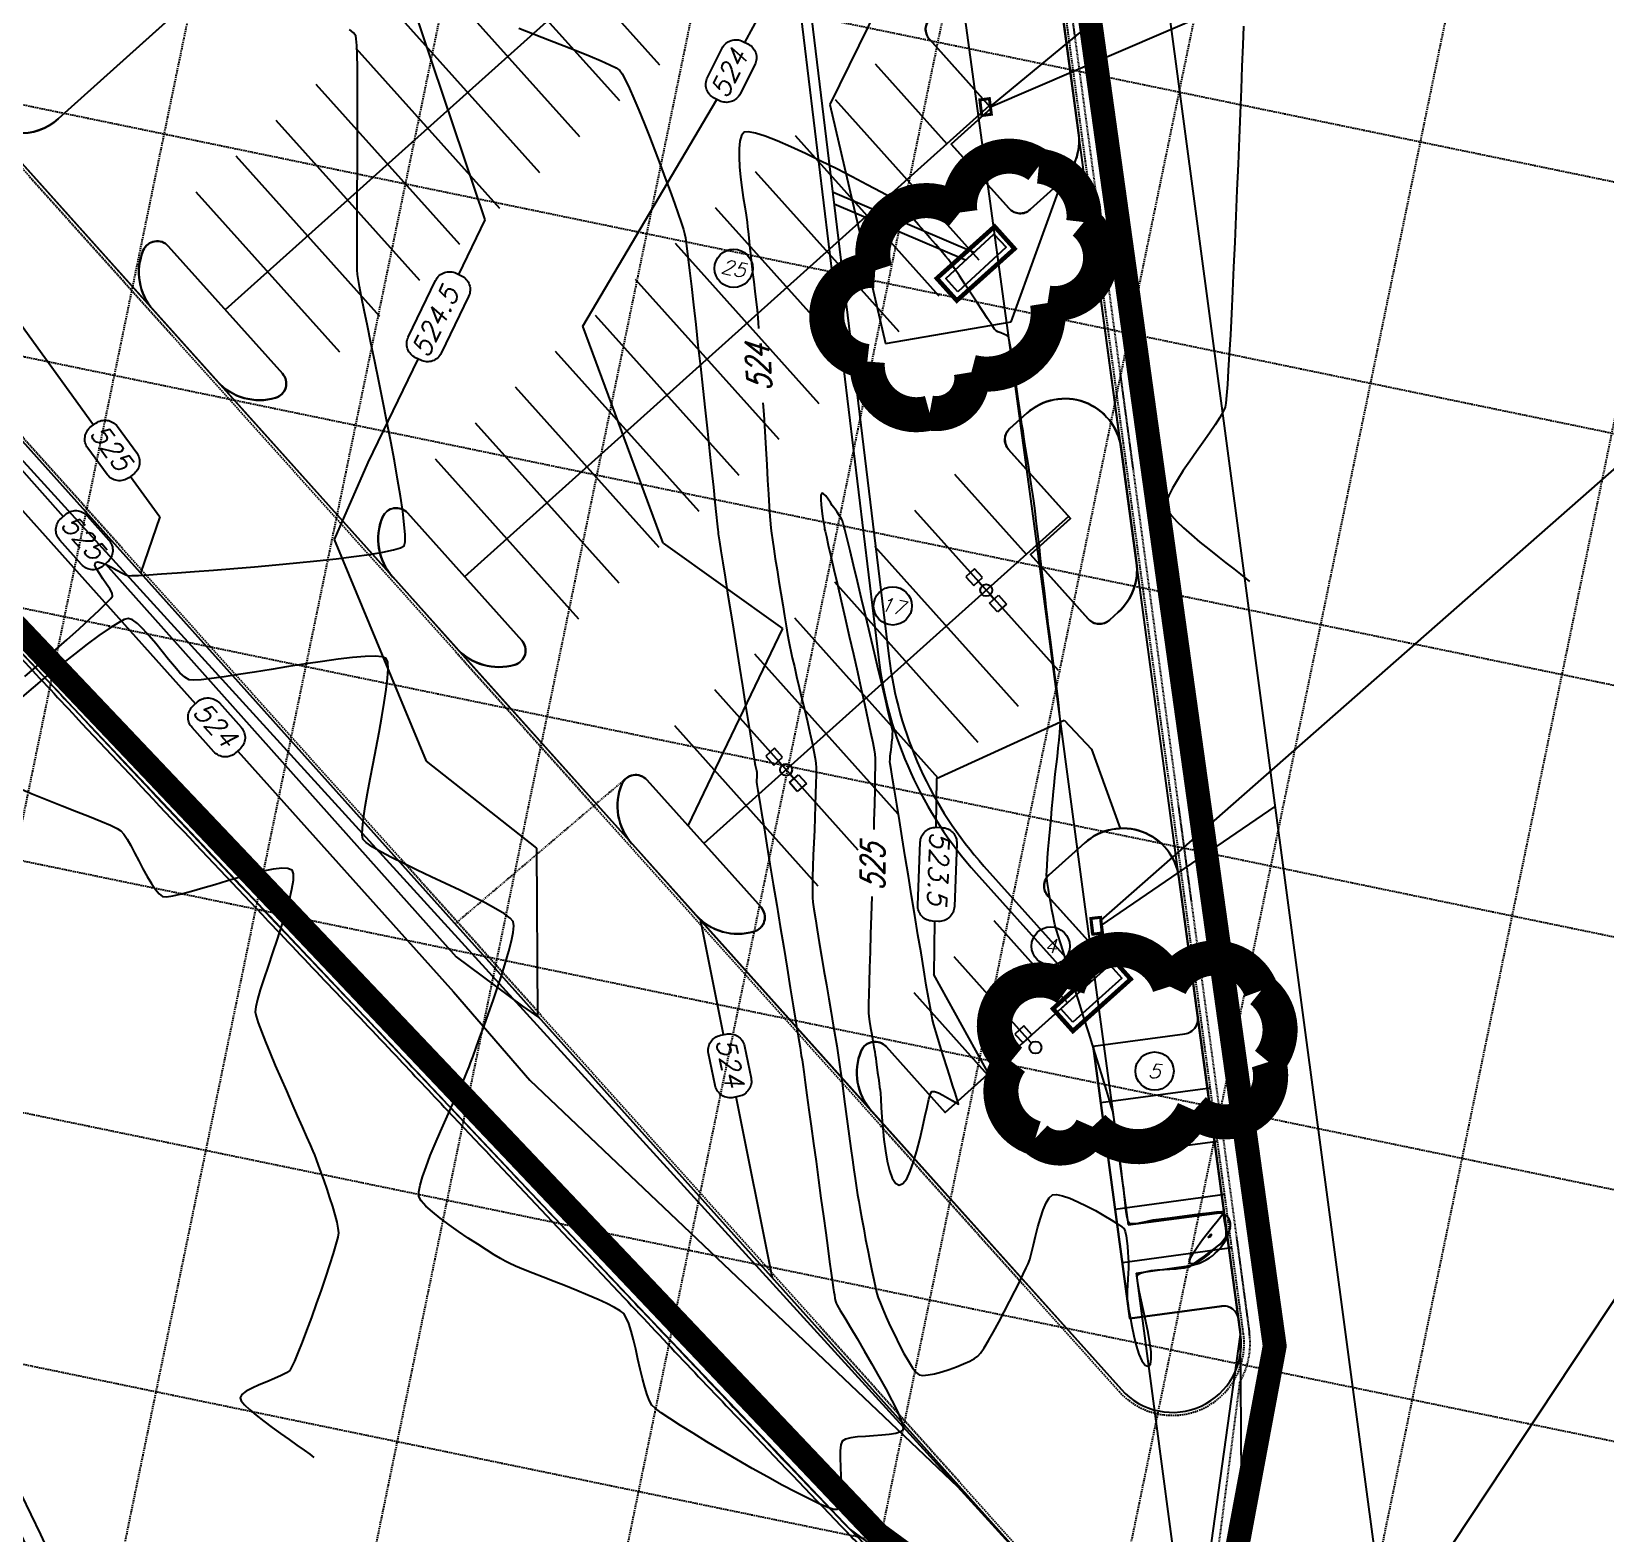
# Model space of a CAD drawing. Header units: inches. Extents: x 3071 to 5995, y 4947 to 7102.
# Drawn here: x 4435.3 to 4698.8, y 5426.8 to 5678.2 of the extents above; entities that cross this region are included whole.
import ezdxf
from ezdxf.enums import TextEntityAlignment as Align

# ---------------------------------------------------------------- set-up
doc = ezdxf.new("R2010")
doc.units = ezdxf.units.IN
doc.header["$MEASUREMENT"] = 0
for name, pattern in [('DIVIDE2', [0.625, 0.25, -0.125, 0, -0.125, 0, -0.125]), ('HIDDEN', [0.375, 0.25, -0.125]), ('HIDDEN2', [0.1875, 0.125, -0.0625])]:
    doc.linetypes.add(name, pattern=pattern)
for name, color, linetype in [('BOC', 4, 'Continuous'), ('COUNT', 11, 'Continuous'), ('EC', 3, 'Continuous'), ('EX-BOC', 41, 'Continuous'), ('EX-BRICK-WALL', 232, 'Continuous'), ('EX-STM', 150, 'Continuous'), ('EX-STORM', 150, 'Continuous'), ('FIRELANE', 5, 'HIDDEN'), ('GRID', 254, 'HIDDEN'), ('hatch-ol', 7, 'Continuous'), ('I-P', 3, 'Continuous'), ('INLET PROTECTION', 5, 'Continuous'), ('LIGHTS', 7, 'Continuous'), ('LIMITS OF DISTURBANCE', 1, 'HIDDEN'), ('PC', 43, 'Continuous'), ('PSTM', 3, 'Continuous'), ('PSTM-INLET', 3, 'Continuous'), ('SAW-CUT', 7, 'HIDDEN2'), ('STRIPING', 11, 'Continuous')]:
    doc.layers.add(name, color=color, linetype=linetype)
doc.styles.add('L60', font='SIMPLEX.shx', dxfattribs={"height": 2.4})
doc.styles.add('L80', font='simplex.shx', dxfattribs={"oblique": 15, "height": 4})
doc.styles.add('L80C', font='simplex.shx', dxfattribs={"width": 0.75, "oblique": 22, "height": 4})

msp = doc.modelspace()

# ---------------------------------------------------------------- linework, layer by layer
at = {"layer": 'BOC', "color": 7}
for p, q in [((4576.36, 5786.18), (4439.73, 5663.62)), ((4608.03, 5680.46), (4610.61, 5661.29)), ((4585.63, 5676.95), (4595.98, 5665.41)), ((4595.98, 5665.41), (4589.28, 5659.4)), ((4589.28, 5659.4), (4598.96, 5648.61)), ((4607.54, 5652.95), (4602.49, 5648.42)), ((4404.51, 5642.24), (4610.59, 5412.51)), ((4458.18, 5642.32), (4477.31, 5620.99)), ((4455.7, 5631.6), (4466.38, 5619.69)), ((4601.96, 5614.36), (4599.09, 5611.78)), ((4598.89, 5608.25), (4609.25, 5596.71)), ((4617.72, 5608.55), (4620.3, 5589.38)), ((4498.24, 5597.65), (4517.37, 5576.33)), ((4609.25, 5596.71), (4602.55, 5590.7)), ((4602.55, 5590.7), (4612.23, 5579.91)), ((4495.77, 5586.94), (4506.45, 5575.03)), ((4617.23, 5581.04), (4615.76, 5579.72)), ((4538.31, 5552.99), (4557.44, 5531.66)), ((4535.83, 5542.27), (4546.51, 5530.36)), ((4611.65, 5542.45), (4605.65, 5537.07)), ((4627.41, 5536.64), (4630.56, 5513.29)), ((4605.46, 5533.54), (4615.81, 5522)), ((4615.81, 5522), (4588.27, 5497.29)), ((4578.37, 5508.33), (4588.27, 5497.29)), ((4613.05, 5508.41), (4628.41, 5510.48)), ((4613.05, 5508.41), (4619.19, 5462.82)), ((4575.9, 5497.61), (4617.76, 5450.94)), ((4619.19, 5462.82), (4634.56, 5464.89)), ((4637.37, 5462.75), (4637.72, 5460.16))]:
    msp.add_line(p, q, dxfattribs=at)
for centre, radius, start, end in [((4587.49, 5678.62), 2.5, 131.894, 221.894), ((4433.39, 5670.69), 9.5, 221.894, 311.894), ((4601.2, 5660.02), 9.5, 311.894, 7.6755), ((4600.82, 5650.28), 2.5, 221.894, 311.894), ((4456.32, 5640.65), 2.5, 41.894, 157.2709), ((4462.77, 5637.94), 9.5, 157.2709, 221.894), ((4473.46, 5626.03), 9.5, 221.894, 286.517), ((4475.45, 5619.32), 2.5, 286.517, 41.894), ((4608.3, 5607.28), 9.5, 7.6755, 131.894), ((4600.76, 5609.92), 2.5, 131.894, 221.894), ((4496.38, 5595.98), 2.5, 41.894, 157.2709), ((4502.84, 5593.28), 9.5, 157.2709, 221.894), ((4610.89, 5588.11), 9.5, 311.894, 7.6755), ((4614.09, 5581.58), 2.5, 221.894, 311.894), ((4513.52, 5581.37), 9.5, 221.894, 286.517), ((4515.51, 5574.66), 2.5, 286.517, 41.894), ((4536.45, 5551.32), 2.5, 41.894, 157.2709), ((4542.9, 5548.62), 9.5, 157.2709, 221.894), ((4617.99, 5535.37), 9.5, 7.6755, 131.894), ((4607.32, 5535.21), 2.5, 131.894, 221.894), ((4553.59, 5536.71), 9.5, 221.894, 286.517), ((4555.58, 5529.99), 2.5, 286.517, 41.894), ((4628.08, 5512.96), 2.5, 277.6755, 7.6755), ((4576.51, 5506.66), 2.5, 41.894, 157.2709), ((4582.97, 5503.95), 9.5, 157.2709, 221.894), ((4634.89, 5462.41), 2.5, 7.6755, 97.6755), ((4626.32, 5458.62), 11.5, 221.894, 7.6755)]:
    msp.add_arc(centre, radius, start, end, dxfattribs=at)
at = {"layer": 'COUNT', "color": 7}
for centre in [(4552.85, 5638.59), (4579.49, 5582.1), (4605.92, 5525.17), (4623.33, 5504.24)]:
    msp.add_circle(centre, 3.2, dxfattribs=at)
at = {"layer": 'EC', "color": 44, "ltscale": 0.5, "flags": 128}
for points, elevation in [([(4516.88, 5678.77), (4519.45, 5677.78), (4522, 5676.8), (4524.46, 5675.84), (4526.76, 5674.94), (4528.85, 5674.1), (4530.66, 5673.34), (4532.13, 5672.68), (4533.18, 5672.14), (4533.77, 5671.72), (4534.19, 5671.13), (4534.74, 5670.11), (4535.4, 5668.71), (4536.15, 5667.01), (4536.98, 5665.06), (4537.85, 5662.92), (4538.75, 5660.65), (4539.65, 5658.32), (4540.54, 5655.97), (4541.4, 5653.68), (4542.2, 5651.5), (4542.92, 5649.5), (4543.55, 5647.73), (4544.06, 5646.25), (4544.43, 5645.12), (4544.63, 5644.41), (4544.76, 5643.7), (4544.95, 5642.38), (4545.18, 5640.54), (4545.46, 5638.23), (4545.78, 5635.53), (4546.13, 5632.5), (4546.5, 5629.21), (4546.88, 5625.74), (4547.28, 5622.15), (4547.68, 5618.51), (4548.07, 5614.88), (4548.45, 5611.35), (4548.81, 5607.97), (4549.15, 5604.82), (4549.45, 5601.96), (4549.71, 5599.46), (4549.93, 5597.4), (4550.09, 5595.84), (4550.2, 5594.85), (4550.24, 5594.5), (4550.25, 5594.32), (4550.26, 5594.15), (4550.31, 5593.8), (4550.47, 5592.83), (4550.71, 5591.3), (4551.03, 5589.31), (4551.41, 5586.92), (4551.84, 5584.22), (4552.31, 5581.28), (4552.81, 5578.18), (4553.32, 5575.01), (4553.83, 5571.83), (4554.32, 5568.73), (4554.79, 5565.78), (4555.23, 5563.07), (4555.61, 5560.67), (4555.94, 5558.65), (4556.18, 5557.11), (4556.34, 5556.1), (4556.41, 5555.73), (4556.47, 5555.43), (4556.58, 5555), (4556.68, 5554.57), (4556.73, 5554.28), (4556.73, 5553.95), (4556.71, 5553.46), (4556.69, 5552.96), (4556.69, 5552.61), (4556.75, 5552.22), (4556.92, 5551.18), (4557.18, 5549.57), (4557.52, 5547.47), (4557.94, 5544.93), (4558.41, 5542.05), (4558.93, 5538.88), (4559.49, 5535.51), (4560.06, 5532.02), (4560.65, 5528.46), (4561.23, 5524.93), (4561.79, 5521.48), (4562.33, 5518.2), (4562.83, 5515.16), (4563.28, 5512.43), (4563.66, 5510.08), (4563.97, 5508.2), (4564.18, 5506.85), (4564.3, 5506.1), (4564.41, 5505.37), (4564.58, 5504.1), (4564.82, 5502.36), (4565.12, 5500.22), (4565.45, 5497.76), (4565.83, 5495.03), (4566.22, 5492.12), (4566.64, 5489.09), (4567.06, 5486.01), (4567.47, 5482.95), (4567.88, 5479.98), (4568.26, 5477.17), (4568.61, 5474.59), (4568.92, 5472.31), (4569.18, 5470.41), (4569.38, 5468.94), (4569.51, 5467.98), (4569.56, 5467.61), (4569.62, 5467.27), (4569.71, 5466.77), (4569.81, 5466.22), (4569.91, 5465.73), (4570, 5465.4), (4570.2, 5465.04), (4570.7, 5464.2), (4571.46, 5462.93), (4572.41, 5461.33), (4573.51, 5459.47), (4574.71, 5457.43), (4575.94, 5455.29), (4577.16, 5453.14), (4578.31, 5451.04), (4579.35, 5449.09), (4580.21, 5447.36), (4580.84, 5445.93), (4581.2, 5444.87), (4581.22, 5444.28), (4580.79, 5443.88), (4579.99, 5443.6), (4578.91, 5443.41), (4577.65, 5443.29), (4576.28, 5443.19), (4574.9, 5443.11), (4573.6, 5443.01), (4572.47, 5442.86), (4571.58, 5442.63), (4571.04, 5442.31), (4570.78, 5441.7), (4570.67, 5440.71), (4570.67, 5439.44), (4570.73, 5437.98), (4570.81, 5436.44), (4570.88, 5434.91), (4570.9, 5433.49), (4570.81, 5432.28), (4570.59, 5431.37), (4570.18, 5430.87), (4569.63, 5430.88), (4568.6, 5431.21), (4567.15, 5431.82), (4565.36, 5432.68), (4563.28, 5433.74), (4560.97, 5434.96), (4558.51, 5436.31), (4555.96, 5437.75), (4553.37, 5439.24), (4550.81, 5440.74), (4548.35, 5442.21), (4546.05, 5443.62), (4543.97, 5444.93), (4542.18, 5446.09), (4540.74, 5447.07), (4539.71, 5447.84), (4539.15, 5448.35), (4538.74, 5449.05), (4538.35, 5450.06), (4537.96, 5451.33), (4537.58, 5452.79), (4537.21, 5454.38), (4536.83, 5456.03), (4536.46, 5457.68), (4536.08, 5459.26), (4535.69, 5460.71), (4535.29, 5461.97), (4534.88, 5462.97), (4534.44, 5463.65), (4533.86, 5464.13), (4532.91, 5464.69), (4531.64, 5465.33), (4530.14, 5466.02), (4528.44, 5466.76), (4526.61, 5467.51), (4524.72, 5468.28), (4522.82, 5469.03), (4520.97, 5469.76), (4519.23, 5470.44), (4517.66, 5471.06), (4516.33, 5471.61), (4515.29, 5472.07), (4514.6, 5472.42), (4513.84, 5472.87), (4512.78, 5473.51), (4511.47, 5474.32), (4509.99, 5475.26), (4508.41, 5476.29), (4506.79, 5477.38), (4505.2, 5478.5), (4503.71, 5479.61), (4502.4, 5480.67), (4501.32, 5481.66), (4500.55, 5482.53), (4500.15, 5483.26), (4500.13, 5484.01), (4500.34, 5485.13), (4500.76, 5486.56), (4501.34, 5488.24), (4502.06, 5490.09), (4502.87, 5492.07), (4503.75, 5494.11), (4504.64, 5496.15), (4505.53, 5498.13), (4506.37, 5499.98), (4507.13, 5501.65), (4507.76, 5503.07), (4508.25, 5504.18), (4508.54, 5504.93), (4508.8, 5505.65), (4509.21, 5506.75), (4509.74, 5508.19), (4510.37, 5509.9), (4511.07, 5511.81), (4511.81, 5513.87), (4512.56, 5516.03), (4513.31, 5518.21), (4514.01, 5520.36), (4514.65, 5522.42), (4515.2, 5524.33), (4515.63, 5526.03), (4515.91, 5527.46), (4516.02, 5528.56), (4515.93, 5529.27), (4515.45, 5529.84), (4514.46, 5530.57), (4513.04, 5531.42), (4511.27, 5532.38), (4509.23, 5533.41), (4506.99, 5534.51), (4504.63, 5535.63), (4502.23, 5536.77), (4499.87, 5537.89), (4497.62, 5538.98), (4495.56, 5540.01), (4493.77, 5540.96), (4492.33, 5541.8), (4491.31, 5542.51), (4490.79, 5543.07), (4490.66, 5543.78), (4490.69, 5544.97), (4490.86, 5546.58), (4491.15, 5548.53), (4491.53, 5550.75), (4491.98, 5553.18), (4492.47, 5555.75), (4492.98, 5558.37), (4493.48, 5560.99), (4493.95, 5563.54), (4494.36, 5565.94), (4494.69, 5568.13), (4494.91, 5570.03), (4494.99, 5571.57), (4494.93, 5572.69), (4494.67, 5573.32), (4494.02, 5573.59), (4492.81, 5573.68), (4491.13, 5573.63), (4489.05, 5573.45), (4486.65, 5573.17), (4484.01, 5572.81), (4481.21, 5572.4), (4478.33, 5571.94), (4475.44, 5571.48), (4472.62, 5571.02), (4469.96, 5570.6), (4467.53, 5570.23), (4465.4, 5569.93), (4463.67, 5569.74), (4462.4, 5569.67), (4461.67, 5569.74), (4460.98, 5570.16), (4460.15, 5570.92), (4459.21, 5571.94), (4458.2, 5573.15), (4457.15, 5574.46), (4456.08, 5575.8), (4455.01, 5577.07), (4453.99, 5578.21), (4453.04, 5579.13), (4452.18, 5579.75), (4451.45, 5580), (4450.8, 5579.81), (4449.73, 5579.23), (4448.3, 5578.32), (4446.57, 5577.12), (4444.61, 5575.68), (4442.46, 5574.04), (4440.2, 5572.25), (4437.87, 5570.37), (4435.55, 5568.43), (4433.28, 5566.48)], 523), ([(4434.19, 5570.27), (4436.59, 5572.35), (4438.94, 5574.41), (4441.18, 5576.4), (4443.25, 5578.26), (4445.08, 5579.94), (4446.62, 5581.38), (4447.8, 5582.53), (4448.57, 5583.33), (4448.87, 5583.73), (4448.77, 5584.24), (4448.41, 5584.94), (4447.87, 5585.76), (4447.25, 5586.64), (4446.65, 5587.51), (4446.18, 5588.29), (4445.92, 5588.93), (4445.98, 5589.34), (4446.38, 5589.46), (4447, 5589.33), (4447.79, 5589.01), (4448.67, 5588.57), (4449.56, 5588.1), (4450.39, 5587.65), (4451.09, 5587.31), (4451.59, 5587.15), (4452.09, 5587.16), (4453.22, 5587.21), (4454.91, 5587.31), (4457.08, 5587.45), (4459.67, 5587.63), (4462.59, 5587.84), (4465.77, 5588.08), (4469.15, 5588.36), (4472.64, 5588.65), (4476.17, 5588.97), (4479.67, 5589.3), (4483.07, 5589.65), (4486.29, 5590), (4489.25, 5590.37), (4491.88, 5590.73), (4494.12, 5591.1), (4495.88, 5591.46), (4497.09, 5591.81), (4497.68, 5592.16), (4497.85, 5592.8), (4497.85, 5594.02), (4497.71, 5595.74), (4497.44, 5597.91), (4497.06, 5600.45), (4496.59, 5603.29), (4496.04, 5606.37), (4495.44, 5609.62), (4494.79, 5612.98), (4494.12, 5616.38), (4493.44, 5619.74), (4492.77, 5623.01), (4492.13, 5626.12), (4491.54, 5629), (4491.01, 5631.58), (4490.56, 5633.79), (4490.2, 5635.58), (4489.96, 5636.87), (4489.85, 5637.59), (4489.82, 5638.33), (4489.8, 5639.62), (4489.79, 5641.38), (4489.8, 5643.56), (4489.81, 5646.07), (4489.82, 5648.84), (4489.84, 5651.82), (4489.86, 5654.92), (4489.87, 5658.08), (4489.88, 5661.23), (4489.89, 5664.29), (4489.89, 5667.2), (4489.87, 5669.89), (4489.85, 5672.28), (4489.81, 5674.32), (4489.75, 5675.91), (4489.67, 5677.01), (4489.57, 5677.53), (4489.19, 5678.02), (4488.55, 5678.59)], 523), ([(4638.21, 5679.12), (4638.09, 5675.93), (4637.96, 5672.4), (4637.81, 5668.59), (4637.65, 5664.56), (4637.48, 5660.36), (4637.31, 5656.04), (4637.12, 5651.67), (4636.94, 5647.31), (4636.75, 5642.99), (4636.56, 5638.79), (4636.37, 5634.76), (4636.18, 5630.96), (4636.01, 5627.44), (4635.83, 5624.25), (4635.67, 5621.47), (4635.52, 5619.13), (4635.38, 5617.3), (4635.26, 5616.03), (4635.15, 5615.38), (4634.83, 5614.64), (4634.25, 5613.64), (4633.45, 5612.42), (4632.5, 5611.03), (4631.44, 5609.52), (4630.33, 5607.94), (4629.21, 5606.33), (4628.13, 5604.74), (4627.16, 5603.22), (4626.33, 5601.83), (4625.7, 5600.59), (4625.32, 5599.58), (4625.25, 5598.82), (4625.53, 5598.12), (4626.15, 5597.25), (4627.06, 5596.25), (4628.19, 5595.15), (4629.5, 5593.99), (4630.91, 5592.79), (4632.39, 5591.59), (4633.86, 5590.42), (4635.28, 5589.31), (4636.58, 5588.3), (4637.71, 5587.43), (4638.62, 5586.71), (4639.24, 5586.19)], 524), ([(4557.76, 5616.09), (4557.88, 5614.16), (4558.05, 5611.29), (4558.22, 5608.45), (4558.38, 5605.71), (4558.53, 5603.14), (4558.68, 5600.8), (4558.81, 5598.76), (4558.92, 5597.08), (4559.01, 5595.84), (4559.08, 5595.1), (4559.18, 5594.29), (4559.35, 5593.13), (4559.56, 5591.67), (4559.82, 5589.98), (4560.11, 5588.14), (4560.42, 5586.19), (4560.74, 5584.22), (4561.06, 5582.28), (4561.36, 5580.43), (4561.64, 5578.75), (4561.89, 5577.3), (4562.09, 5576.14), (4562.24, 5575.33), (4562.41, 5574.53), (4562.67, 5573.38), (4563.01, 5571.94), (4563.4, 5570.28), (4563.83, 5568.46), (4564.29, 5566.54), (4564.75, 5564.59), (4565.19, 5562.67), (4565.61, 5560.85), (4565.98, 5559.18), (4566.28, 5557.74), (4566.5, 5556.58), (4566.61, 5555.78), (4566.65, 5555), (4566.65, 5553.83), (4566.63, 5552.36), (4566.58, 5550.63), (4566.52, 5548.7), (4566.44, 5546.66), (4566.36, 5544.54), (4566.27, 5542.43), (4566.19, 5540.38), (4566.12, 5538.46), (4566.07, 5536.73), (4566.03, 5535.25), (4566.03, 5534.09), (4566.05, 5533.31), (4566.13, 5532.54), (4566.3, 5531.33), (4566.54, 5529.75), (4566.83, 5527.87), (4567.18, 5525.76), (4567.56, 5523.48), (4567.96, 5521.1), (4568.37, 5518.69), (4568.77, 5516.31), (4569.16, 5514.03), (4569.52, 5511.92), (4569.84, 5510.05), (4570.11, 5508.48), (4570.31, 5507.27), (4570.43, 5506.5), (4570.54, 5505.73), (4570.7, 5504.58), (4570.9, 5503.12), (4571.13, 5501.41), (4571.38, 5499.52), (4571.65, 5497.49), (4571.93, 5495.41), (4572.21, 5493.33), (4572.48, 5491.31), (4572.74, 5489.41), (4572.97, 5487.7), (4573.18, 5486.24), (4573.35, 5485.09), (4573.47, 5484.32), (4573.6, 5483.54), (4573.79, 5482.44), (4574.03, 5481.09), (4574.31, 5479.54), (4574.62, 5477.85), (4574.95, 5476.08), (4575.3, 5474.28), (4575.64, 5472.52), (4575.98, 5470.86), (4576.3, 5469.34), (4576.59, 5468.04), (4576.85, 5467), (4577.07, 5466.29), (4577.37, 5465.49), (4577.83, 5464.39), (4578.41, 5463.06), (4579.08, 5461.57), (4579.81, 5460.02), (4580.58, 5458.47), (4581.35, 5457), (4582.1, 5455.68), (4582.79, 5454.59), (4583.41, 5453.81), (4583.91, 5453.42), (4584.53, 5453.32), (4585.41, 5453.38), (4586.49, 5453.59), (4587.68, 5453.91), (4588.93, 5454.32), (4590.17, 5454.77), (4591.35, 5455.25), (4592.38, 5455.72), (4593.2, 5456.15), (4593.76, 5456.53), (4594.19, 5457.02), (4594.79, 5457.92), (4595.52, 5459.14), (4596.34, 5460.6), (4597.23, 5462.24), (4598.15, 5463.96), (4599.06, 5465.7), (4599.91, 5467.39), (4600.69, 5468.93), (4601.35, 5470.26), (4601.85, 5471.3), (4602.17, 5471.98), (4602.43, 5472.73), (4602.72, 5473.81), (4603.05, 5475.14), (4603.41, 5476.61), (4603.8, 5478.15), (4604.22, 5479.65), (4604.67, 5481.02), (4605.15, 5482.19), (4605.67, 5483.05), (4606.22, 5483.51), (4606.91, 5483.57), (4607.9, 5483.37), (4609.12, 5482.95), (4610.5, 5482.36), (4611.96, 5481.65), (4613.42, 5480.89), (4614.81, 5480.1), (4616.06, 5479.36), (4617.1, 5478.7), (4617.84, 5478.17), (4618.21, 5477.84), (4618.41, 5477.38), (4618.57, 5476.68), (4618.7, 5475.82), (4618.8, 5474.87), (4618.87, 5473.91), (4618.92, 5473.03), (4618.95, 5472.3), (4618.97, 5471.79), (4618.96, 5471.22), (4618.92, 5470.4), (4618.86, 5469.43), (4618.79, 5468.4), (4618.74, 5467.43), (4618.72, 5466.61), (4618.74, 5466.04), (4618.82, 5465.48), (4618.98, 5464.47), (4619.21, 5463.12), (4619.5, 5461.56), (4619.85, 5459.92), (4620.25, 5458.32), (4620.71, 5456.88), (4621.2, 5455.74), (4621.73, 5455.01), (4622.3, 5454.82), (4622.65, 5455.19), (4622.78, 5456.04), (4622.73, 5457.27), (4622.53, 5458.78), (4622.23, 5460.5), (4621.86, 5462.31), (4621.47, 5464.14), (4621.09, 5465.88), (4620.76, 5467.44), (4620.52, 5468.74), (4620.42, 5469.67), (4620.49, 5470.15), (4620.94, 5470.44), (4621.73, 5470.67), (4622.73, 5470.84), (4623.84, 5470.97), (4624.93, 5471.05), (4625.89, 5471.11), (4626.61, 5471.15), (4626.96, 5471.17), (4627.29, 5471.21), (4627.78, 5471.26), (4628.31, 5471.33), (4628.8, 5471.4), (4629.11, 5471.48), (4629.42, 5471.67), (4630.01, 5472.08), (4630.79, 5472.65), (4631.67, 5473.29), (4632.54, 5473.94), (4633.31, 5474.51), (4633.87, 5474.94), (4634.14, 5475.14), (4634.44, 5475.35), (4634.88, 5475.65), (4635.3, 5475.97), (4635.53, 5476.23), (4635.54, 5476.6), (4635.47, 5477.31), (4635.35, 5478.18), (4635.22, 5479.05), (4635.12, 5479.72), (4635.07, 5480.02), (4635.04, 5480.24), (4634.99, 5480.54), (4634.91, 5480.73), (4634.57, 5480.71), (4633.7, 5480.61), (4632.42, 5480.46), (4630.87, 5480.28), (4629.18, 5480.07), (4627.47, 5479.85), (4625.87, 5479.65), (4624.51, 5479.48), (4623.52, 5479.35), (4623.04, 5479.29), (4622.55, 5479.19), (4621.84, 5479.03), (4621.03, 5478.84), (4620.22, 5478.7), (4619.54, 5478.65), (4619.11, 5478.75), (4618.92, 5479.09), (4618.75, 5479.76), (4618.59, 5480.66), (4618.46, 5481.68), (4618.34, 5482.74), (4618.24, 5483.73), (4618.16, 5484.55), (4618.09, 5485.12), (4618.02, 5485.6), (4617.91, 5486.42), (4617.77, 5487.51), (4617.6, 5488.8), (4617.41, 5490.21), (4617.21, 5491.69), (4617.01, 5493.16), (4616.81, 5494.54), (4616.63, 5495.78), (4616.46, 5496.79), (4616.32, 5497.51), (4616.14, 5498.18), (4615.78, 5499.38), (4615.28, 5501.03), (4614.66, 5503.06), (4613.93, 5505.38), (4613.14, 5507.93), (4612.29, 5510.62), (4611.43, 5513.38), (4610.56, 5516.13), (4609.72, 5518.8), (4608.93, 5521.31), (4608.22, 5523.58), (4607.61, 5525.53), (4607.12, 5527.1), (4606.79, 5528.2), (4606.63, 5528.75), (4606.5, 5529.35), (4606.33, 5530.2), (4606.14, 5531.22), (4605.94, 5532.34), (4605.74, 5533.5), (4605.56, 5534.63), (4605.41, 5535.66), (4605.3, 5536.51), (4605.25, 5537.12), (4605.26, 5537.69), (4605.32, 5538.65), (4605.41, 5539.91), (4605.53, 5541.41), (4605.68, 5543.06), (4605.83, 5544.8), (4605.99, 5546.54), (4606.14, 5548.21), (4606.28, 5549.73), (4606.41, 5551.03), (4606.5, 5552.03), (4606.56, 5552.66), (4606.64, 5553.38), (4606.75, 5554.38), (4606.89, 5555.59), (4607.05, 5556.92), (4607.2, 5558.3), (4607.34, 5559.63), (4607.46, 5560.84), (4607.53, 5561.85), (4607.56, 5562.57), (4607.52, 5563.16), (4607.43, 5564.14), (4607.28, 5565.42), (4607.1, 5566.95), (4606.89, 5568.67), (4606.65, 5570.5), (4606.41, 5572.38), (4606.17, 5574.24), (4605.93, 5576.03), (4605.72, 5577.66), (4605.53, 5579.09), (4605.38, 5580.24), (4605.28, 5581.04), (4605.18, 5581.9), (4605.04, 5583.11), (4604.87, 5584.6), (4604.68, 5586.3), (4604.47, 5588.13), (4604.25, 5590.03), (4604.04, 5591.92), (4603.83, 5593.74), (4603.63, 5595.41), (4603.46, 5596.86), (4603.32, 5598.03), (4603.22, 5598.83), (4603.1, 5599.66), (4602.93, 5600.78), (4602.73, 5602.13), (4602.5, 5603.63), (4602.25, 5605.24), (4601.99, 5606.88), (4601.74, 5608.49), (4601.51, 5609.99), (4601.3, 5611.34), (4601.12, 5612.46), (4600.99, 5613.28), (4600.99, 5613.28), (4600.87, 5614.12), (4600.7, 5615.31), (4600.49, 5616.77), (4600.25, 5618.4), (4600, 5620.12), (4599.75, 5621.83), (4599.51, 5623.45), (4599.29, 5624.89), (4599.1, 5626.04), (4598.95, 5626.84), (4598.85, 5627.18), (4598.58, 5627.37), (4598.11, 5627.57), (4597.57, 5627.78), (4597.08, 5627.97), (4596.78, 5628.13), (4596.55, 5628.43), (4596.06, 5629.15), (4595.36, 5630.2), (4594.51, 5631.49), (4593.56, 5632.94), (4592.56, 5634.46), (4591.58, 5635.96), (4590.66, 5637.35), (4589.85, 5638.56), (4589.22, 5639.49), (4588.82, 5640.06), (4588.33, 5640.66), (4587.6, 5641.52), (4586.7, 5642.56), (4585.71, 5643.68), (4584.72, 5644.81), (4583.81, 5645.86), (4583.07, 5646.73), (4582.57, 5647.35), (4582.41, 5647.63), (4582.67, 5647.72), (4583.17, 5647.71), (4583.65, 5647.71), (4583.88, 5647.81), (4583.59, 5648.02), (4582.73, 5648.52), (4581.39, 5649.28), (4579.64, 5650.24), (4577.56, 5651.36), (4575.23, 5652.6), (4572.71, 5653.9), (4570.1, 5655.23), (4567.46, 5656.54), (4564.87, 5657.79), (4562.4, 5658.93), (4560.14, 5659.91), (4558.15, 5660.69), (4556.52, 5661.22), (4555.33, 5661.47), (4554.63, 5661.38), (4554.18, 5660.81), (4553.9, 5659.87), (4553.77, 5658.64), (4553.76, 5657.19), (4553.85, 5655.57), (4554.02, 5653.86), (4554.23, 5652.13), (4554.47, 5650.45), (4554.71, 5648.87), (4554.93, 5647.49), (4555.1, 5646.35), (4555.19, 5645.53), (4555.26, 5644.74), (4555.37, 5643.69), (4555.51, 5642.43), (4555.67, 5641.01), (4555.85, 5639.48), (4556.03, 5637.9), (4556.22, 5636.32), (4556.4, 5634.8), (4556.57, 5633.38), (4556.71, 5632.11), (4556.82, 5631.06), (4556.9, 5630.28), (4556.96, 5629.55), (4557.02, 5628.53)], 524), ([(4575.97, 5533.49), (4575.97, 5533.46), (4575.87, 5530.25), (4575.77, 5527.14), (4575.68, 5524.21), (4575.6, 5521.52), (4575.53, 5519.14), (4575.47, 5517.13), (4575.43, 5515.56), (4575.41, 5514.5), (4575.41, 5514), (4575.47, 5513.4), (4575.6, 5512.53), (4575.77, 5511.49), (4575.96, 5510.37), (4576.16, 5509.27), (4576.34, 5508.26), (4576.48, 5507.44), (4576.57, 5506.91), (4576.64, 5506.42), (4576.73, 5505.72), (4576.84, 5504.88), (4576.96, 5503.97), (4577.08, 5503.06), (4577.2, 5502.23), (4577.29, 5501.53), (4577.37, 5501.04), (4577.42, 5500.52), (4577.48, 5499.54), (4577.56, 5498.17), (4577.67, 5496.53), (4577.82, 5494.71), (4578.02, 5492.8), (4578.26, 5490.92), (4578.57, 5489.14), (4578.94, 5487.58), (4579.39, 5486.33), (4579.92, 5485.49), (4580.54, 5485.16), (4581.19, 5485.42), (4581.82, 5486.23), (4582.41, 5487.48), (4582.98, 5489.07), (4583.51, 5490.87), (4584, 5492.8), (4584.45, 5494.74), (4584.87, 5496.58), (4585.23, 5498.21), (4585.55, 5499.54), (4585.82, 5500.44), (4586.04, 5500.82), (4586.49, 5500.82), (4587.13, 5500.6), (4587.89, 5500.23), (4588.68, 5499.78), (4589.44, 5499.33), (4590.08, 5498.95), (4590.52, 5498.7), (4590.52, 5498.7), (4590.27, 5499.51), (4589.92, 5500.59), (4589.5, 5501.9), (4589.03, 5503.37), (4588.53, 5504.93), (4588.02, 5506.53), (4587.53, 5508.1), (4587.07, 5509.57), (4586.68, 5510.89), (4586.36, 5511.98), (4586.15, 5512.8), (4586.01, 5513.48), (4585.79, 5514.73), (4585.48, 5516.48), (4585.11, 5518.65), (4584.69, 5521.19), (4584.22, 5524.02), (4583.71, 5527.07), (4583.19, 5530.27), (4582.65, 5533.56), (4582.11, 5536.87), (4581.58, 5540.12), (4581.07, 5543.26), (4580.59, 5546.2), (4580.16, 5548.89), (4579.78, 5551.25), (4579.47, 5553.22), (4579.23, 5554.72), (4579.08, 5555.69), (4579.02, 5556.05), (4579.04, 5556.39), (4579.08, 5556.88), (4579.13, 5557.37), (4579.16, 5557.7), (4579.2, 5558.01), (4579.26, 5558.58), (4579.34, 5559.29), (4579.42, 5560.03), (4579.47, 5560.67), (4579.48, 5561.1), (4579.39, 5561.53), (4579.15, 5562.58), (4578.79, 5564.17), (4578.31, 5566.21), (4577.75, 5568.62), (4577.11, 5571.31), (4576.42, 5574.21), (4575.71, 5577.23), (4574.98, 5580.3), (4574.26, 5583.31), (4573.57, 5586.21), (4572.92, 5588.89), (4572.34, 5591.29), (4571.85, 5593.31), (4571.47, 5594.88), (4571.21, 5595.91), (4571.1, 5596.32), (4570.9, 5596.69), (4570.57, 5597.2), (4570.18, 5597.76), (4569.83, 5598.27), (4569.58, 5598.6), (4569.37, 5598.92), (4569.05, 5599.41), (4568.66, 5599.98), (4568.26, 5600.5), (4567.89, 5600.86), (4567.59, 5600.94), (4567.46, 5600.62), (4567.44, 5599.92), (4567.51, 5599), (4567.62, 5598), (4567.74, 5597.08), (4567.85, 5596.38), (4567.9, 5596.06), (4567.93, 5595.83), (4567.98, 5595.5), (4568.04, 5595.17), (4568.08, 5594.94), (4568.15, 5594.6), (4568.37, 5593.69), (4568.69, 5592.27), (4569.12, 5590.42), (4569.64, 5588.2), (4570.22, 5585.68), (4570.85, 5582.93), (4571.52, 5580.03), (4572.2, 5577.03), (4572.89, 5574.01), (4573.56, 5571.04), (4574.2, 5568.18), (4574.8, 5565.5), (4575.33, 5563.07), (4575.78, 5560.97), (4576.14, 5559.26), (4576.38, 5558), (4576.49, 5557.27), (4576.52, 5556.56), (4576.52, 5555.3), (4576.5, 5553.56), (4576.46, 5551.41), (4576.41, 5548.91), (4576.34, 5546.12), (4576.3, 5544.7)], 525), ([(4432.94, 5551.7), (4435.4, 5550.67), (4437.92, 5549.65), (4440.41, 5548.65), (4442.8, 5547.71), (4445, 5546.83), (4446.92, 5546.05), (4448.5, 5545.38), (4449.63, 5544.85), (4450.24, 5544.48), (4450.73, 5543.92), (4451.28, 5543.06), (4451.9, 5541.99), (4452.56, 5540.75), (4453.25, 5539.43), (4453.95, 5538.09), (4454.66, 5536.8), (4455.36, 5535.63), (4456.03, 5534.64), (4456.66, 5533.9), (4457.23, 5533.49), (4457.89, 5533.42), (4458.96, 5533.57), (4460.38, 5533.89), (4462.07, 5534.34), (4463.97, 5534.89), (4466, 5535.49), (4468.1, 5536.12), (4470.2, 5536.73), (4472.22, 5537.29), (4474.11, 5537.76), (4475.78, 5538.09), (4477.18, 5538.26), (4478.22, 5538.22), (4478.85, 5537.94), (4479.1, 5537.28), (4479.08, 5536.16), (4478.84, 5534.66), (4478.41, 5532.85), (4477.84, 5530.81), (4477.16, 5528.61), (4476.42, 5526.33), (4475.65, 5524.03), (4474.9, 5521.8), (4474.2, 5519.7), (4473.6, 5517.82), (4473.13, 5516.21), (4472.84, 5514.97), (4472.76, 5514.16), (4472.91, 5513.42), (4473.26, 5512.3), (4473.78, 5510.85), (4474.45, 5509.15), (4475.24, 5507.24), (4476.1, 5505.2), (4477.02, 5503.06), (4477.96, 5500.91), (4478.9, 5498.8), (4479.79, 5496.78), (4480.62, 5494.91), (4481.35, 5493.26), (4481.96, 5491.89), (4482.4, 5490.85), (4482.66, 5490.21), (4482.93, 5489.47), (4483.29, 5488.48), (4483.73, 5487.28), (4484.22, 5485.93), (4484.72, 5484.49), (4485.21, 5483.01), (4485.68, 5481.57), (4486.08, 5480.2), (4486.4, 5478.98), (4486.6, 5477.96), (4486.67, 5477.19), (4486.55, 5476.45), (4486.25, 5475.26), (4485.8, 5473.7), (4485.21, 5471.84), (4484.53, 5469.77), (4483.77, 5467.55), (4482.97, 5465.27), (4482.15, 5463.01), (4481.35, 5460.84), (4480.59, 5458.85), (4479.9, 5457.1), (4479.3, 5455.69), (4478.84, 5454.68), (4478.53, 5454.15), (4477.99, 5453.73), (4477.09, 5453.27), (4475.96, 5452.78), (4474.7, 5452.26), (4473.41, 5451.73), (4472.22, 5451.19), (4471.22, 5450.65), (4470.52, 5450.11), (4470.23, 5449.57), (4470.4, 5449.08), (4470.95, 5448.4), (4471.81, 5447.58), (4472.91, 5446.65), (4474.18, 5445.65), (4475.57, 5444.61), (4477, 5443.57), (4478.41, 5442.56), (4479.74, 5441.62), (4480.92, 5440.79), (4481.88, 5440.1), (4482.55, 5439.58)], 523)]:
    msp.add_lwpolyline(points, dxfattribs=dict(at, elevation=elevation))
for points, elevation in [([(4634.82, 5480.45), (4634.89, 5479.95), (4635, 5479.22), (4635.13, 5478.37), (4635.23, 5477.53), (4635.26, 5476.81), (4635.18, 5476.34), (4634.88, 5475.94), (4634.26, 5475.28), (4633.42, 5474.48), (4632.45, 5473.64), (4631.45, 5472.86), (4630.52, 5472.27), (4629.76, 5471.96), (4629.27, 5472.04), (4629.18, 5472.44), (4629.42, 5473.1), (4629.9, 5473.96), (4630.57, 5474.96), (4631.37, 5476.03), (4632.21, 5477.13), (4633.04, 5478.18), (4633.8, 5479.12), (4634.41, 5479.9), (4634.82, 5480.45)], 524), ([(4632.77, 5477), (4632.79, 5476.85), (4632.8, 5476.7), (4632.69, 5476.58), (4632.5, 5476.43), (4632.36, 5476.38), (4632.42, 5476.55), (4632.62, 5476.81), (4632.77, 5477)], 523)]:
    msp.add_lwpolyline(points, close=True, dxfattribs=dict(at, elevation=elevation))
at = {"layer": 'EX-BOC', "color": 7}
for p, q in [((4589.28, 5697.21), (4602.74, 5598.81)), ((4602.74, 5598.81), (4611.55, 5532.58)), ((4611.55, 5532.58), (4618.9, 5478.52)), ((4618.9, 5478.52), (4633.8, 5480.48)), ((4620.22, 5470.42), (4628.99, 5471.65)), ((4620.22, 5470.42), (4629.44, 5401.06))]:
    msp.add_line(p, q, dxfattribs=at)
for centre, radius, start, end in [((4634.06, 5478.49), 2, 346.6471, 97.4878), ((4627.83, 5479.97), 8.41, 277.9421, 346.6471)]:
    msp.add_arc(centre, radius, start, end, dxfattribs=at)
at = {"layer": 'EX-BRICK-WALL', "color": 7}
for points in [[(4330.82, 5682.7, 0.000381), (4348.26, 5663.96, 0.000668), (4358.24, 5653.29, 0.000132), (4381.61, 5628.37, 0.000427), (4388.86, 5620.66, 0.0009), (4405.04, 5603.53, -0.000798), (4423.31, 5584.2, -0.000936), (4442.69, 5563.56, 0.001134), (4458.68, 5546.54, 0.00065), (4474.94, 5529.36, -0.000494), (4496.32, 5506.78, -0.000302), (4504.93, 5497.66, 0.000088), (4534.45, 5466.36, 0.001051), (4555.59, 5444.04, 0.001375), (4571.83, 5427.06, 0.022875), (4577.67, 5421.53, 0.008199), (4594.74, 5407.24, 0.023822), (4602.08, 5401.85, 0.005045), (4637.9, 5378.63, 0.036184), (4652.65, 5370.71, 0.019665), (4681.11, 5359.31, 0.019665)], [(4331.33, 5683.17, 0.000381), (4348.77, 5664.44, 0.000668), (4358.75, 5653.77, 0.000132), (4382.12, 5628.85, 0.000427), (4389.37, 5621.14, 0.0009), (4405.55, 5604.01, -0.000798), (4423.82, 5584.68, -0.000936), (4443.2, 5564.04, 0.001134), (4459.19, 5547.02, 0.00065), (4475.44, 5529.84, -0.000494), (4496.83, 5507.26, -0.000302), (4505.44, 5498.14, 0.000088), (4534.96, 5466.84, 0.001051), (4556.1, 5444.52, 0.001375), (4572.34, 5427.54, 0.022875), (4578.12, 5422.06, 0.008199), (4595.18, 5407.78, 0.023822), (4602.47, 5402.43, 0.005045), (4638.27, 5379.22, 0.036184), (4652.94, 5371.35, 0.019665), (4681.34, 5359.97)]]:
    msp.add_lwpolyline(points, format="xyb", dxfattribs=at)
at = {"layer": 'EX-STM', "color": 5}
for p, q in [((4595.68, 5667), (4594.07, 5666.8)), ((4594.4, 5664.17), (4594.07, 5666.8)), ((4596.02, 5664.37), (4595.68, 5667)), ((4596.02, 5664.37), (4594.4, 5664.17)), ((4614.23, 5529.93), (4612.58, 5529.77)), ((4612.85, 5527.16), (4612.58, 5529.77)), ((4614.5, 5527.33), (4614.23, 5529.93)), ((4614.5, 5527.33), (4612.85, 5527.16))]:
    msp.add_line(p, q, dxfattribs=at)
at = {"layer": 'EX-STORM', "color": 5}
for p, q in [((4610.78, 5793.34), (4661.77, 5411.88)), ((4595.85, 5665.68), (4624.66, 5689.48)), ((4614.37, 5528.63), (4643.51, 5548.52))]:
    msp.add_line(p, q, dxfattribs=at)
for points in [[(3978.63, 5963.4, -0.043368), (4133.73, 5839.21, -0.079913), (4416.71, 5466.52, -0.030835), (4466.1, 5358.32, -0.030835)], [(3976.48, 5961.23, -0.043495), (4131.66, 5837.04, -0.079913), (4414.06, 5465.11, -0.030495), (4462.83, 5358.47, -0.030495)]]:
    msp.add_lwpolyline(points, format="xyb", dxfattribs=at)
at = {"layer": 'EX-STORM', "color": 5, "const_width": 0.5}
for points in [[(4595.67, 5666.99), (4594.07, 5666.8), (4594.39, 5664.17), (4596, 5664.38), (4595.63, 5667.25)], [(4614.28, 5529.98), (4612.68, 5529.79), (4613, 5527.15), (4614.61, 5527.37), (4614.26, 5530.21)]]:
    msp.add_lwpolyline(points, dxfattribs=at)
at = {"layer": 'FIRELANE', "color": 7}
for p, q in [((4638.21, 5460.22), (4595.8, 5774.95)), ((4415.19, 5676.01), (4617.39, 5450.61)), ((4610.96, 5412.84), (4392.86, 5655.97))]:
    msp.add_line(p, q, dxfattribs=at)
msp.add_arc((4626.32, 5458.62), 12, 221.894, 7.6755, dxfattribs=at)
at = {"layer": 'GRID', "color": 253, "linetype": 'HIDDEN'}
for p, q in [((4691.13, 6792.22), (4399.03, 5378.14)), ((4731.53, 6783.87), (4439.43, 5369.8)), ((4771.93, 6775.53), (4479.82, 5361.45)), ((4812.33, 6767.19), (4520.22, 5353.11)), ((4852.72, 6758.84), (4560.62, 5344.76)), ((4893.12, 6750.5), (4601.01, 5336.42)), ((4933.52, 6742.15), (4641.41, 5328.07)), ((3213.51, 5960.19), (5718.14, 5442.81)), ((3205.17, 5919.79), (5709.79, 5402.41)), ((3196.82, 5879.39), (5701.45, 5362.01)), ((3188.48, 5838.99), (5693.1, 5321.62)), ((3181, 5798.23), (5685.62, 5280.86)), ((3172.66, 5757.83), (5677.28, 5240.46)), ((3164.31, 5717.44), (5668.94, 5200.06))]:
    msp.add_line(p, q, dxfattribs=at)
at = {"layer": 'hatch-ol', "linetype": 'Continuous'}
for p, q in [((4617.76, 5450.94), (4422.53, 5668.57)), ((4400.95, 5642.4), (4610.59, 5412.51)), ((4629.44, 5401.06), (4637.72, 5460.16))]:
    msp.add_line(p, q, dxfattribs=at)
for points in [[(4576.36, 5786.18), (4439.73, 5663.62, -0.414214), (4426.32, 5664.35), (4455.7, 5631.6, -0.28969), (4454.01, 5641.61, -0.55076), (4458.18, 5642.32), (4477.31, 5620.99, -0.55076), (4476.16, 5616.92, -0.28969), (4466.38, 5619.69), (4495.77, 5586.94, -0.28969), (4494.07, 5596.95, -0.55076), (4498.24, 5597.65), (4517.37, 5576.33, -0.55076), (4516.22, 5572.26, -0.28969), (4506.45, 5575.03), (4535.83, 5542.27, -0.28969), (4534.14, 5552.29, -0.55076), (4538.31, 5552.99), (4557.44, 5531.66, -0.55076), (4556.29, 5527.6, -0.28969), (4546.51, 5530.36), (4575.9, 5497.61)], [(4575.9, 5497.61, -0.28969), (4574.21, 5507.62, -0.55076), (4578.37, 5508.33), (4588.27, 5497.29), (4615.81, 5522), (4605.46, 5533.54, -0.414214), (4605.65, 5537.07), (4611.65, 5542.45, -0.602159), (4627.41, 5536.64), (4620.3, 5589.38, -0.248316), (4617.23, 5581.04), (4615.76, 5579.72, -0.414214), (4612.23, 5579.91), (4602.55, 5590.7), (4609.25, 5596.71), (4598.89, 5608.25, -0.414214), (4599.09, 5611.78), (4601.96, 5614.36, -0.602159), (4617.72, 5608.55), (4610.61, 5661.29, -0.248316), (4607.54, 5652.95), (4602.49, 5648.42, -0.414214), (4598.96, 5648.61), (4589.28, 5659.4), (4595.98, 5665.41), (4585.63, 5676.95, -0.414214), (4585.82, 5680.48)]]:
    msp.add_lwpolyline(points, format="xyb", dxfattribs=at)
msp.add_lwpolyline([(4294.4, 5725.59), (4358.75, 5653.77), (4443.2, 5564.04), (4534.96, 5466.84), (4572.34, 5427.54), (4638.27, 5379.22), (4637.72, 5460.16), (4598.33, 5752.37)], dxfattribs=at)
msp.add_lwpolyline([(4613.05, 5508.41), (4628.41, 5510.48, 0.414214), (4630.56, 5513.29), (4637.37, 5462.75, 0.414214), (4634.56, 5464.89), (4619.19, 5462.82)], format="xyb", close=True, dxfattribs=at)
msp.add_arc((4626.32, 5458.62), 11.5, 221.894, 7.6755, dxfattribs=at)
at = {"layer": 'I-P', "color": 5, "lineweight": 5, "const_width": 0.75}
for points in [[(4596.54, 5645.6), (4586.87, 5636.92), (4590.21, 5633.2), (4599.88, 5641.88), (4596.54, 5645.6), (4595.21, 5644.41)], [(4615.99, 5523.35), (4606.31, 5514.67), (4609.65, 5510.95), (4619.33, 5519.63), (4615.99, 5523.35), (4614.66, 5522.15)]]:
    msp.add_lwpolyline(points, dxfattribs=at)
at = {"layer": 'INLET PROTECTION', "color": 7}
for p, q in [((4895.32, 5794.28), (4595.86, 5665.58)), ((4890.79, 5772.59), (4614.34, 5529.52)), ((4884.82, 5744.82), (4652.12, 5393.25))]:
    msp.add_line(p, q, dxfattribs=at)
at = {"layer": 'INLET PROTECTION', "color": 170, "ltscale": 100, "const_width": 5.87}
for points in [[(4605.4, 5632.79, 0.520567), (4605.4, 5632.79, 0.765195), (4611.47, 5646.34, 0.417879), (4603.95, 5655.72, 0.6649), (4590.73, 5647.94, 0.744833), (4576.56, 5638.26, 0.975642), (4575.24, 5623, 0.520567), (4585.66, 5614.39, 0.520567), (4592.65, 5621.22, 0.540264), (4605.4, 5632.79)], [(4629.93, 5497.7, 0.520567), (4629.93, 5497.7, 0.765195), (4642.4, 5505.77, 0.417879), (4641.19, 5517.73, 0.6649), (4625.87, 5518.4, 0.744833), (4608.71, 5517.99, 0.975642), (4599.3, 5505.91, 0.520567), (4603.36, 5493.01, 0.520567), (4612.94, 5494.93, 0.540264), (4629.93, 5497.7)]]:
    msp.add_lwpolyline(points, format="xyb", close=True, dxfattribs=at)
at = {"layer": 'LIGHTS', "color": 7}
for p, q in [((4593.19, 5588.33), (4591.71, 5586.98)), ((4594.54, 5586.86), (4593.19, 5588.33)), ((4591.71, 5586.98), (4593.07, 5585.51)), ((4593.07, 5585.51), (4594.54, 5586.86)), ((4594.46, 5585.47), (4593.8, 5586.18)), ((4595.69, 5582.58), (4597.19, 5583.9)), ((4597.01, 5581.08), (4595.69, 5582.58)), ((4595.8, 5583.98), (4596.44, 5583.24)), ((4598.51, 5582.4), (4597.01, 5581.08)), ((4597.19, 5583.9), (4598.51, 5582.4)), ((4559.69, 5558.29), (4558.22, 5556.93)), ((4561.04, 5556.81), (4559.69, 5558.29)), ((4558.22, 5556.93), (4559.57, 5555.46)), ((4559.57, 5555.46), (4561.04, 5556.81)), ((4560.97, 5555.42), (4560.31, 5556.14)), ((4562.19, 5552.54), (4563.7, 5553.85)), ((4562.3, 5553.93), (4562.95, 5553.19)), ((4563.7, 5553.85), (4565.02, 5552.35)), ((4563.51, 5551.03), (4562.19, 5552.54)), ((4565.02, 5552.35), (4563.51, 5551.03)), ((4601.43, 5511.79), (4599.95, 5510.44)), ((4602.78, 5510.32), (4601.43, 5511.79)), ((4599.95, 5510.44), (4601.31, 5508.97)), ((4601.31, 5508.97), (4602.78, 5510.32)), ((4602.7, 5508.93), (4602.04, 5509.65))]:
    msp.add_line(p, q, dxfattribs=at)
for centre in [(4595.14, 5584.73), (4561.64, 5554.68), (4603.38, 5508.19)]:
    msp.add_circle(centre, 1, dxfattribs=at)
at = {"layer": 'LIMITS OF DISTURBANCE', "ltscale": 100, "const_width": 4}
msp.add_lwpolyline([(4589.68, 5844.19), (4643.44, 5458.23), (4630.14, 5386.92), (4622.09, 5393.51), (4610.27, 5402.58), (4602.23, 5408.32), (4576.97, 5426.77), (4389.99, 5623.71), (4331.23, 5687.58)], dxfattribs=at)
at = {"layer": 'PC', "color": 44}
for p, q in [((4554.73, 5676.41), (4564.14, 5693.95)), ((4511.26, 5646.72), (4498.89, 5683.29)), ((4577.06, 5682.45), (4568.94, 5666.02)), ((4527.59, 5628.92), (4550.05, 5666.86)), ((4568.94, 5666.02), (4578.26, 5626.01)), ((4599.31, 5629.63), (4608.11, 5653.97)), ((4506.84, 5637.57), (4511.26, 5646.72)), ((4428.22, 5636.51), (4445.66, 5612.4)), ((4578.26, 5626.01), (4599.31, 5629.63)), ((4541.04, 5592.62), (4527.59, 5628.92)), ((4491.63, 5606.08), (4500.01, 5623.42)), ((4486.03, 5593.2), (4491.63, 5606.08)), ((4451.89, 5603.78), (4456.78, 5597.02)), ((4456.78, 5597.02), (4453.55, 5587.57)), ((4501.45, 5556.09), (4486.03, 5593.2)), ((4541.04, 5592.62), (4561.03, 5578.32)), ((4561.03, 5578.32), (4545.2, 5545.3)), ((4586.84, 5553.21), (4608.21, 5562.99)), ((4608.21, 5562.99), (4612.74, 5558.14)), ((4612.74, 5558.14), (4617.56, 5544.86)), ((4519.87, 5541.56), (4501.45, 5556.09)), ((4520.05, 5513.33), (4519.87, 5541.56)), ((4551.16, 5510.34), (4547.28, 5529.6)), ((4595.74, 5503.45), (4586.36, 5520.43)), ((4559.38, 5469.6), (4553.27, 5499.92))]:
    msp.add_line(p, q, dxfattribs=at)
for points in [[(4550.47, 5666.65), (4549.61, 5667.09, -0.414214), (4548.46, 5670.56), (4550.92, 5675.44, -0.414214), (4554.38, 5676.58), (4555.25, 5676.15, -0.414214), (4556.39, 5672.68), (4553.94, 5667.8, -0.414214)], [(4499.58, 5623.64, -0.414214), (4498.37, 5627.08), (4502.95, 5636.58, -0.414214), (4506.4, 5637.78), (4507.27, 5637.36, -0.414214), (4508.48, 5633.91), (4503.9, 5624.42, -0.414214), (4500.45, 5623.21)], [(4445.27, 5612.11), (4446.05, 5612.68, -0.414214), (4449.66, 5612.13), (4452.9, 5607.73, -0.414214), (4452.34, 5604.12), (4451.56, 5603.55, -0.414214), (4447.95, 5604.1), (4444.72, 5608.5, -0.414214)], [(4440.23, 5596.75), (4440.96, 5597.39, -0.414214), (4444.6, 5597.18), (4448.24, 5593.11, -0.414214), (4448.03, 5589.46), (4447.31, 5588.81, -0.414214), (4443.66, 5589.02), (4440.03, 5593.1, -0.414214)], [(4462.37, 5565.4), (4463.09, 5566.05, -0.414214), (4466.74, 5565.85), (4470.38, 5561.78, -0.414214), (4470.18, 5558.13), (4469.46, 5557.49, -0.414214), (4465.82, 5557.69), (4462.17, 5561.75, -0.414214)], [(4587.73, 5545, -0.414214), (4590.22, 5542.32), (4589.81, 5531.79, -0.414214), (4587.13, 5529.3), (4586.16, 5529.34, -0.414214), (4583.68, 5532.02), (4584.09, 5542.56, -0.414214), (4586.77, 5545.04)], [(4550.64, 5510.23), (4551.59, 5510.43, -0.414214), (4554.65, 5508.43), (4555.77, 5503.08, -0.414214), (4553.77, 5500.03), (4552.83, 5499.83, -0.414214), (4549.77, 5501.82), (4548.65, 5507.17, -0.414214)]]:
    msp.add_lwpolyline(points, format="xyb", close=True, dxfattribs=at)
for points in [[(4429.12, 5609.93), (4440.6, 5597.07)], [(4427.53, 5604.99), (4462.73, 5565.72)], [(4447.67, 5589.14), (4506.4, 5523.39), (4517.48, 5515.11), (4520.21, 5513.23)], [(4469.82, 5557.81), (4505.93, 5517.52), (4518.75, 5502.71)], [(4586.84, 5553.21), (4586.72, 5545.04)], [(4586.49, 5529.33), (4586.36, 5520.43)], [(4518.75, 5502.71), (4592.56, 5432.61)]]:
    msp.add_lwpolyline(points, dxfattribs=at)
at = {"layer": 'PC', "color": 44, "linetype": 'DIVIDE2'}
msp.add_lwpolyline([(4506.2, 5528.88), (4534.84, 5553.24)], dxfattribs=at)
at = {"layer": 'PSTM', "color": 140}
for p, q in [((4549.52, 5801.17), (4577.08, 5573.46)), ((4551.26, 5801.38), (4578.82, 5573.67)), ((4593.08, 5641.25), (4569.42, 5651.35)), ((4591.68, 5639.95), (4569.66, 5649.34)), ((4593.45, 5537.38), (4611.07, 5517.74)), ((4594.75, 5538.55), (4612.37, 5518.91))]:
    msp.add_line(p, q, dxfattribs=at)
for radius in [65.88, 64.13]:
    msp.add_arc((4642.49, 5581.38), radius, 186.9019, 221.894, dxfattribs=at)
at = {"layer": 'PSTM-INLET', "color": 140}
for points in [[(4590.38, 5634.66), (4588.35, 5636.87), (4596.42, 5644.34), (4598.45, 5642.14)], [(4609.63, 5512.42), (4607.63, 5514.65), (4615.81, 5522), (4617.82, 5519.77)]]:
    msp.add_lwpolyline(points, close=True, dxfattribs=at)
at = {"layer": 'SAW-CUT', "color": 30}
for p, q in [((4587.27, 5845.68), (4639.2, 5460.36)), ((4637.57, 5452.11), (4630.94, 5401.07))]:
    msp.add_line(p, q, dxfattribs=at)
for centre, radius, start, end in [((4626.44, 5458.61), 12.88, 342.4452, 7.8111), ((4625.94, 5458.79), 13.41, 330.1337, 342.3694)]:
    msp.add_arc(centre, radius, start, end, dxfattribs=at)
at = {"layer": 'STRIPING', "color": 7}
for p, q in [((4589.08, 5740.5), (4467.74, 5631.65)), ((4516.39, 5699.47), (4540.43, 5672.68)), ((4509.69, 5693.46), (4533.73, 5666.67)), ((4502.99, 5687.45), (4527.03, 5660.66)), ((4496.29, 5681.44), (4520.33, 5654.65)), ((4489.59, 5675.43), (4513.63, 5648.64)), ((4576.55, 5672.84), (4588.57, 5659.44)), ((4482.89, 5669.42), (4506.93, 5642.63)), ((4569.85, 5666.83), (4593.89, 5640.03)), ((4595.64, 5665.78), (4507.81, 5586.99)), ((4476.19, 5663.41), (4500.23, 5636.62)), ((4563.15, 5660.82), (4587.19, 5634.02)), ((4469.49, 5657.41), (4493.53, 5630.61)), ((4556.45, 5654.81), (4580.49, 5628.01)), ((4462.79, 5651.4), (4486.83, 5624.6)), ((4549.75, 5648.8), (4573.79, 5622)), ((4543.06, 5642.79), (4567.09, 5615.99)), ((4536.36, 5636.78), (4560.4, 5609.98)), ((4529.66, 5630.77), (4553.7, 5603.97)), ((4522.96, 5624.76), (4547, 5597.96)), ((4516.26, 5618.75), (4540.3, 5591.95)), ((4509.56, 5612.74), (4533.6, 5585.94)), ((4502.86, 5606.73), (4526.9, 5579.93)), ((4589.82, 5604.14), (4601.84, 5590.74)), ((4583.12, 5598.13), (4607.16, 5571.33)), ((4608.91, 5597.08), (4547.87, 5542.33)), ((4576.42, 5592.12), (4600.46, 5565.32)), ((4569.72, 5586.11), (4593.76, 5559.31)), ((4563.02, 5580.1), (4587.06, 5553.3)), ((4556.32, 5574.09), (4580.36, 5547.29)), ((4549.62, 5568.08), (4573.66, 5541.28)), ((4542.92, 5562.07), (4566.96, 5535.27)), ((4596.39, 5529.43), (4608.74, 5515.66)), ((4589.69, 5523.42), (4602.04, 5509.65)), ((4582.99, 5517.41), (4595.34, 5503.64)), ((4614.32, 5498.99), (4632.65, 5501.46)), ((4615.52, 5490.07), (4633.86, 5492.54)), ((4616.72, 5481.15), (4635.06, 5483.62)), ((4617.93, 5472.23), (4636.26, 5474.71))]:
    msp.add_line(p, q, dxfattribs=at)

# ---------------------------------------------------------------- texts
at = {"layer": 'COUNT', "color": 7, "style": 'L60', "oblique": 15}
for s, rotation, p in [('25', 348.2726, (4552.85, 5638.59)), ('17', 348.2726, (4579.49, 5582.1)), ('4', 356.4749, (4605.92, 5525.17)), ('5', 353.0739, (4623.33, 5504.24))]:
    msp.add_text(s, height=2.4, rotation=rotation, dxfattribs=at).set_placement(p, align=Align.MIDDLE)
at = {"layer": 'EC', "color": 44, "style": 'L80C', "oblique": 22, "width": 0.75}
for s, rotation, p in [('524', 93.4031, (4559.22, 5618.14, 524)), ('525', 89.476, (4578.07, 5534.42, 524))]:
    msp.add_text(s, height=4, rotation=rotation, dxfattribs=at).set_placement(p)
at = {"layer": 'PC', "color": 44, "style": 'L80', "oblique": 15}
for s, rotation, p in [('524', 63.2879, (4551.65, 5666.85)), ('524.5', 64.2507, (4501.62, 5623.43)), ('525', 306.3265, (4444.91, 5610.97)), ('525', 311.7278, (4439.99, 5595.58)), ('524', 311.8703, (4462.12, 5564.23)), ('523.5', 267.785, (4585.78, 5544.37)), ('524', 281.8498, (4549.85, 5509.34))]:
    msp.add_text(s, height=3.2, rotation=rotation, dxfattribs=at).set_placement(p)

doc.saveas('drawing.dxf')
